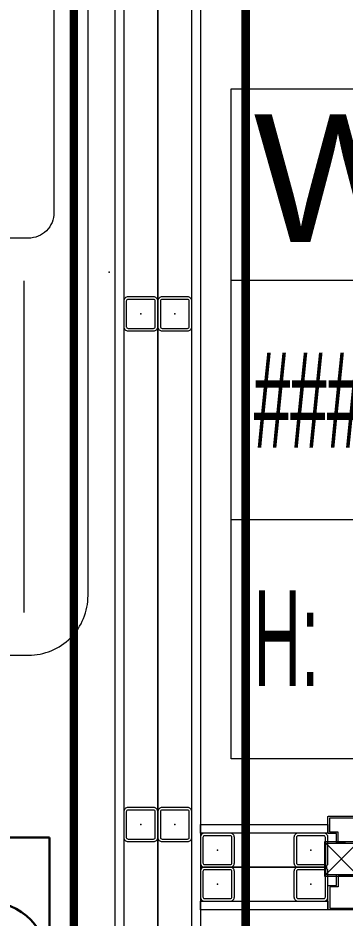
# Model space of a CAD drawing. Extents: x -1439 to 34962, y -872 to 8330.
# Drawn here: x 3024.4 to 3062.8, y 3276.5 to 3382.3 of the extents above; entities that cross this region are included whole.
import ezdxf
from ezdxf.enums import TextEntityAlignment as Align

# ---------------------------------------------------------------- set-up
doc = ezdxf.new("R2010")
doc.units = 0
doc.linetypes.add('HIDDEN2', pattern=[4.7625, 3.175, -1.5875])
doc.layers.get('0').update_dxf_attribs({"color": 9, "lineweight": 9})
for name, color, linetype, lineweight in [('05V', 9, 'Continuous', 9), ('06D', 9, 'Continuous', 9), ('10', 9, 'Continuous', 9), ('11', 9, 'Continuous', 9), ('21', 9, 'Continuous', 9), ('21_MAHAL', 9, 'Continuous', 9), ('33', 9, 'BATTING', 9), ('E-KABLO', 7, 'Continuous', 30)]:
    doc.layers.add(name, color=color, linetype=linetype, lineweight=lineweight)
doc.styles.add('Arial', font='arial.ttf', dxfattribs={"height": 2.5})
doc.styles.add('MuuM_TEXT-STANDART', font='ARIALN.TTF')
doc.linetypes.add('BATTING', pattern='A,0.0001,-0.1,[134,ltypeshp.shx,S=0.1,R=0,X=-0.1,Y=0],-0.2,[134,ltypeshp.shx,S=0.1,R=180,X=0.1,Y=0],-0.1', length=0.4001)

# ---------------------------------------------------------------- blocks, each defined once
blk = doc.blocks.new('Prf-40x40')
for points in [[(1.5, -2), (-1.5, -2, -0.414214), (-2, -1.5), (-2, 1.5, -0.414214), (-1.5, 2), (1.5, 2, -0.414214), (2, 1.5), (2, -1.5, -0.414214)], [(1.5, -1.7), (-1.5, -1.7, -0.414214), (-1.7, -1.5), (-1.7, 1.5, -0.414214), (-1.5, 1.7), (1.5, 1.7, -0.414214), (1.7, 1.5), (1.7, -1.5, -0.414214)]]:
    blk.add_lwpolyline(points, format="xyb", close=True)
blk.add_point((0, 0))
blk = doc.blocks.new('m-mu-evye01-p')
for points in [[(-45, 9.5), (-45, 50.5, -0.414214), (-38, 57.5), (38, 57.5, -0.414214), (45, 50.5), (45, 9.5, -0.414214), (38, 2.5), (-38, 2.5, -0.414214)], [(-4, 9.5), (-4, 50.5, 0.414214), (-7, 53.5), (-38, 53.5, 0.414214), (-41, 50.5), (-41, 9.5, 0.414214), (-38, 6.5), (-7, 6.5, 0.414214)]]:
    blk.add_lwpolyline(points, format="xyb", close=True)
blk.add_lwpolyline([(40, 10), (1, 10)])
blk.add_point((0, 0))
blk = doc.blocks.new('p-tez-vw')
at = {"layer": '05V', "linetype": 'Continuous', "xscale": -1, "rotation": 270}
blk.add_blockref('m-mu-evye01-p', (-1.94, -120.08), dxfattribs=at)
blk = doc.blocks.new('p-korkasa_40x40')
at = {"layer": '10'}
for points in [[(-2, -2), (-2, -2, 4.557572), (-2, -2), (2, -2, 6.895317), (2, -2), (2, -2), (2, 2), (-2, 2), (-2, -2)], [(-1.85, -1.85), (-1.85, 1.85), (1.85, 1.85), (1.85, -1.85), (-1.85, -1.85, -4.556435), (-1.85, -1.85)]]:
    blk.add_lwpolyline(points, format="xyb", close=True, dxfattribs=at)
for points in [[(2, -2), (-2, 2)], [(2, 2), (-2, -1.97)]]:
    blk.add_lwpolyline(points, dxfattribs=at)
blk = doc.blocks.new('P-AH-01-10')
at = {"layer": '10'}
for points in [[(-6.84, -10.95), (-6.84, -9.93, 0.414214), (-6.87, -9.9), (-8, -9.9), (-8, -8.93, 0.414214), (-8.03, -8.9), (-10, -8.9, 0.414214), (-10.02, -8.93), (-10.02, -12.55, 0.414214)], [(0.98, -12.55), (0.98, -8.93, 0.414214), (0.95, -8.9), (-1.88, -8.9, 0.414214), (-1.9, -8.93), (-1.9, -9.9), (-3.14, -9.9, 0.414214), (-3.16, -9.93), (-3.16, -10.95)]]:
    blk.add_lwpolyline(points, format="xyb", dxfattribs=at)
for points in [[(-7, -10.08), (-8.16, -10.08), (-8.16, -9.1), (-9.82, -9.1), (-9.82, -12.5), (-7, -12.5)], [(0.78, -9.1), (0.78, -12.5), (-3, -12.5), (-3, -10.08), (-1.74, -10.08), (-1.74, -9.1)]]:
    blk.add_lwpolyline(points, close=True, dxfattribs=at)
at = {"layer": '10', "extrusion": (0, 0, -1), "zscale": -1, "rotation": 270}
blk.add_blockref('p-korkasa_40x40', (5, -10.5), dxfattribs=at)
blk = doc.blocks.new('0_roomno2')
blk.add_lwpolyline([(19.375, -10.5), (0, -10.5), (0, 0), (19.375, 0)], close=True)
for points in [[(0, -3), (19.375, -3)], [(0, -6.75), (8.125, -6.75)]]:
    blk.add_lwpolyline(points)
at = {"style": 'MuuM_TEXT-STANDART', "width": 0.6}
blk.add_text('H:', height=1.5, dxfattribs=at).set_placement((0.35, -8.608), align=Align.MIDDLE_LEFT)
at = {"style": 'Arial'}
blk.add_attdef('ODANO', (0, 1.17), '', height=2, dxfattribs=at)
blk.add_attdef('MEKANADI', text='', height=2, dxfattribs=at).set_placement((0.35, -3), align=Align.BOTTOM_LEFT)
at = {"style": 'MuuM_TEXT-STANDART', "width": 0.6}
for tag, p in [('YER01', (10, -4.5)), ('TAVAN01', (13.75, -4.5)), ('DUVAR01', (17.5, -4.5)), ('YER02', (10, -6.75)), ('TAVAN02', (13.75, -6.75)), ('DUVAR02', (17.5, -6.75)), ('YER03', (10, -9)), ('TAVAN03', (13.75, -9)), ('DUVAR03', (17.5, -9))]:
    blk.add_attdef(tag, text='', height=1.5, dxfattribs=at).set_placement(p, align=Align.MIDDLE_CENTER)
for tag, p in [('M2', (0.35, -4.875)), ('TEMIZTAVANYUKSEKLIGI', (1.8, -8.608))]:
    blk.add_attdef(tag, text='', height=1.5, dxfattribs=at).set_placement(p, align=Align.MIDDLE_LEFT)

msp = doc.modelspace()

# ---------------------------------------------------------------- linework, layer by layer
at = {"layer": '06D'}
msp.add_line((3057.34, 3282.5), (3049.34, 3282.5), dxfattribs=at)
msp.add_lwpolyline([(3040.84, 3455.5), (3040.84, 3228)], dxfattribs=at)
at = {"layer": '11'}
for points in [[(3036.84, 3227.5), (3035.84, 3227.5), (3035.84, 3457.5), (3036.84, 3457.5)], [(3045.84, 3227.5), (3044.84, 3227.5), (3044.84, 3457.5), (3045.84, 3457.5)], [(3045.84, 3286.5), (3045.84, 3287.5), (3060.84, 3287.5), (3060.84, 3286.5)], [(3045.84, 3277.5), (3045.84, 3278.5), (3060.84, 3278.5), (3060.84, 3277.5)]]:
    msp.add_lwpolyline(points, close=True, dxfattribs=at)
at = {"layer": '21', "linetype": 'HIDDEN2', "ltscale": 0.1, "const_width": 1}
for points in [[(2777.23, 3478.52), (3051.17, 3478.52), (3051.17, 3104.49), (2777.23, 3104.49)], [(3030.98, 3255.65), (3231.84, 3255.65), (3231.84, 3467.5), (3030.98, 3467.5)]]:
    msp.add_lwpolyline(points, close=True, dxfattribs=at)
at = {"layer": '33', "ltscale": 0.3}
for points in [[(3040.84, 3227.5), (3040.84, 3457.4)], [(3045.84, 3282.5), (3060.74, 3282.5)]]:
    msp.add_lwpolyline(points, dxfattribs=at)
at = {"layer": 'E-KABLO', "color": 6, "ltscale": 40}
for p, q in [((3019.25, 3286), (3028.12, 3286)), ((3028.12, 3286), (3028.12, 3243.05))]:
    msp.add_line(p, q, dxfattribs=at)
msp.add_arc((3020.62, 3271), 7.5, 0, 90, dxfattribs=at)

# ---------------------------------------------------------------- block references
at = {"layer": '05V', "rotation": 180}
msp.add_blockref('p-tez-vw', (3033.2, 3232.32), dxfattribs=at)
at = {"layer": '10', "xscale": -1}
for name, p, rotation in [('P-AH-01-10', (3051.94, 3278.46), 90), ('Prf-40x40', (3038.84, 3347.5), 270), ('Prf-40x40', (3042.84, 3347.5), 270), ('Prf-40x40', (3038.84, 3287.5), 270), ('Prf-40x40', (3042.84, 3287.5), 270)]:
    msp.add_blockref(name, p, dxfattribs=dict(at, rotation=rotation))
for p in [(3047.84, 3284.5), (3058.84, 3284.5), (3047.84, 3280.5), (3058.84, 3280.5)]:
    msp.add_blockref('Prf-40x40', p, dxfattribs=at)
at = {"layer": '21_MAHAL'}
ref = msp.add_blockref('0_roomno2', (3049.47, 3373.96), dxfattribs=dict(at, xscale=7.5, yscale=7.5, zscale=7.5))
ref.add_attrib('MEKANADI', 'WC', dxfattribs={"layer": '0', "height": 15, "style": 'Arial'}).set_placement((3052.1, 3351.46), align=Align.BOTTOM_LEFT)
ref.add_attrib('M2', '#### m2', dxfattribs={"layer": '0', "height": 11.25, "style": 'MuuM_TEXT-STANDART', "width": 0.6}).set_placement((3052.1, 3337.4), align=Align.MIDDLE_LEFT)

doc.saveas('drawing.dxf')
